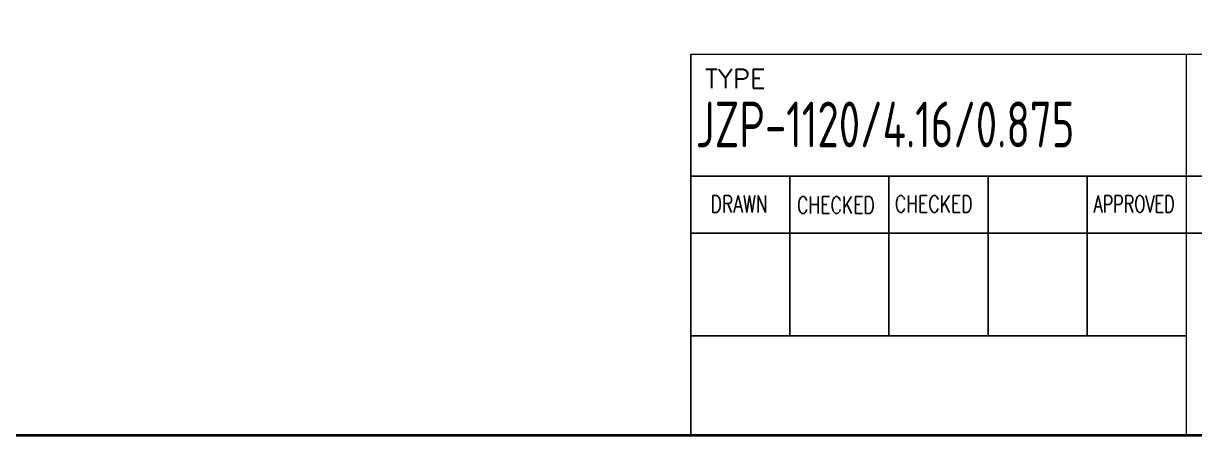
# Model space of a CAD drawing. Header units: millimetres. Extents: x 58520 to 122350, y -311274 to -166540.
# Drawn here: x 62774 to 66563, y -173599 to -172262 of the extents above; entities that cross this region are included whole.
import ezdxf

# ---------------------------------------------------------------- set-up
doc = ezdxf.new("R2010")
doc.units = ezdxf.units.MM
doc.header["$LTSCALE"] = 13
doc.layers.add('1', color=4, linetype='Continuous')
doc.layers.add('2', color=3, linetype='Continuous')
doc.layers.add('铁心', color=3, linetype='Continuous', lineweight=0)
doc.styles.add('ROMANS', font='romans.shx', dxfattribs={"bigfont": 'whgtxt.shx'})
doc.styles.get("Standard").update_dxf_attribs({"font": 'gbenor.shx', "bigfont": 'gbcbig.shx'})

msp = doc.modelspace()

# ---------------------------------------------------------------- linework, layer by layer
at = {"layer": '1', "const_width": 8.63}
msp.add_lwpolyline([(59160.93, -173594.86), (68633.25, -173594.86), (68633.25, -166786.63), (59160.93, -166786.63), (59160.93, -173594.86)], dxfattribs=at)
at = {"layer": '2'}
for p, q in [((64933.12, -172361.49), (64933.12, -173594.86)), ((64933.12, -172756.17), (68633.25, -172756.17)), ((65253.8, -172756.17), (65253.8, -173273.39)), ((65574.48, -172756.17), (65574.48, -173273.39)), ((65895.15, -172756.17), (65895.15, -173273.39)), ((66215.83, -172756.17), (66215.83, -173273.39)), ((64933.12, -172941.18), (66536.51, -172941.18)), ((66536.51, -172941.18), (68633.25, -172941.18)), ((64933.12, -173273.39), (66536.51, -173273.39)), ((64933.12, -173594.07), (64933.12, -173273.39))]:
    msp.add_line(p, q, dxfattribs=at)
at = {"layer": '铁心'}
for p, q in [((64933.12, -172361.49), (68633.25, -172361.49)), ((66536.51, -172361.49), (66536.51, -173594.86))]:
    msp.add_line(p, q, dxfattribs=at)

# ---------------------------------------------------------------- texts
at = {"layer": '1', "color": 4, "width": 0.8}
msp.add_text('JZP-1120/4.16/0.875', height=148.005, dxfattribs=at).set_placement((64949.49, -172662.91))
at = {"layer": '2', "style": 'ROMANS'}
msp.add_text('TYPE', height=61.669, dxfattribs=at).set_placement((64979.29, -172471.78))
for s, width, p in [('DRAWN', 0.75, (64997.39, -172873.38)), ('CHECKED', 0.75, (65277.39, -172876.82)), ('CHECKED', 0.75, (65593.69, -172873.38)), ('APPROVED', 0.7, (66236.66, -172873.38))]:
    msp.add_text(s, height=54.269, dxfattribs=dict(at, width=width)).set_placement(p)

doc.saveas('drawing.dxf')
